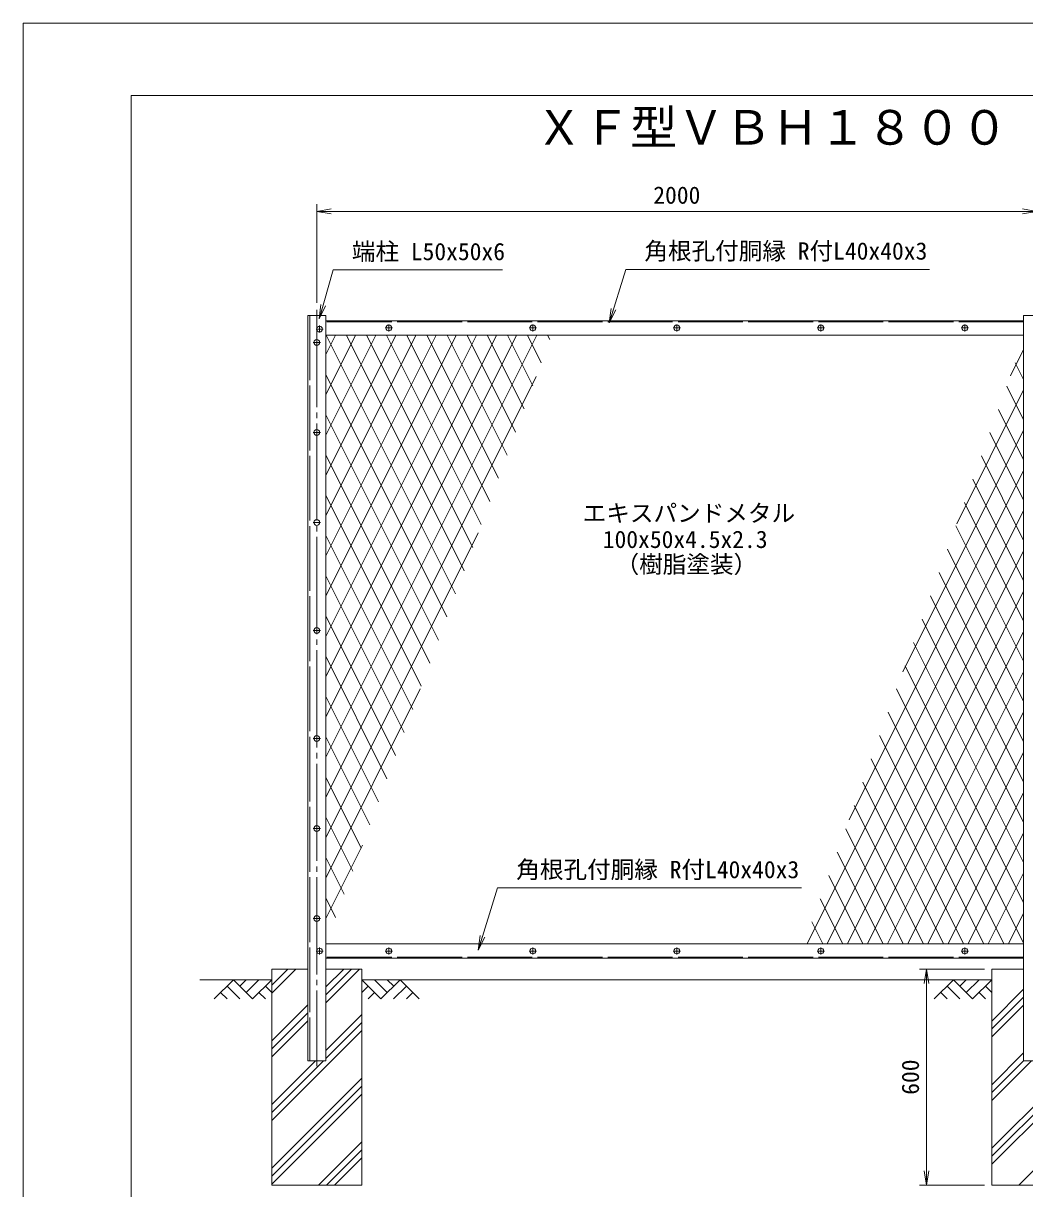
# Model space of a CAD drawing. Units: millimetres, scale not verified. Extents: x -4200 to 4200, y -2970 to 2970.
# Drawn here: x -4200 to -1419, y -266 to 2970 of the extents above; entities that cross this region are included whole.
import ezdxf
from ezdxf.enums import TextEntityAlignment as Align

# ---------------------------------------------------------------- set-up
doc = ezdxf.new("R2010")
doc.units = ezdxf.units.MM
doc.header["$LTSCALE"] = 15
doc.linetypes.add('LONG_CHAIN', pattern=[21, 18, -1, 1, -1])
doc.linetypes.add('LONG_DASHED2', pattern=[13, 12, -1])
for name, color, linetype, lineweight in [('0-0_D-STR1', 1, 'Continuous', 9), ('0-1_D-BMK', 2, 'LONG_CHAIN', 9), ('0-2_D-STR-DIM', 7, 'Continuous', 9), ('0-3_D-BGD', 7, 'Continuous', 9), ('0-4_D-STR4', 7, 'Continuous', 9), ('0-5_0', 7, 'Continuous', 9), ('0-6_D-STR-TXT', 7, 'Continuous', 9), ('0-8_D-DCR-HCH', 7, 'Continuous', 9), ('0-9_D-STR3', 3, 'Continuous', 9), ('0-A_D-STR2', 7, 'Continuous', 9), ('0-B_D-TTL', 2, 'Continuous', 9)]:
    doc.layers.add(name, color=color, linetype=linetype, lineweight=lineweight)
doc.layers.add('0-7_D-TTL-TXT', color=7, linetype='Continuous')
doc.styles.add('ＭＳ ゴシック', font='')
doc.styles.get('ＭＳ ゴシック').set_extended_font_data('MS Gothic')

# ---------------------------------------------------------------- blocks, each defined once
blk = doc.blocks.new('_Open')
at = {"layer": '0-5_0'}
blk.add_line((-15, 2.5), (0, 0), dxfattribs=at)
blk.add_lwpolyline([(-15, -2.5), (0, 0), (-15, 0)], dxfattribs=at)

msp = doc.modelspace()

# ---------------------------------------------------------------- linework, layer by layer
at = {"layer": '0-0_D-STR1'}
for p, q in [((-3410.15, 2159.04), (-3410.15, 89.04)), ((-3360.15, 2159.04), (-3410.15, 2159.04)), ((-3360.15, 89.04), (-3360.15, 2159.04)), ((-1421.65, 2144.04), (-3360.15, 2144.04)), ((-3360.15, 2104.04), (-1421.65, 2104.04)), ((-3360.15, 414.04), (-1421.65, 414.04)), ((-1421.65, 374.04), (-3360.15, 374.04)), ((-3410.15, 89.04), (-3360.15, 89.04)), ((-1421.65, 89.04), (-1348.65, 89.04))]:
    msp.add_line(p, q, dxfattribs=at)
at = {"layer": '0-0_D-STR1', "linetype": 'LONG_DASHED2'}
for p, q in [((-3404.15, 2159.04), (-3404.15, 89.04)), ((-1421.65, 2141.04), (-3360.15, 2141.04)), ((-1421.65, 377.04), (-3360.15, 377.04))]:
    msp.add_line(p, q, dxfattribs=at)
at = {"layer": '0-0_D-STR1'}
msp.add_lwpolyline([(-1421.65, 89.04), (-1421.65, 2159.04), (-1348.65, 2159.04)], dxfattribs=at)
at = {"layer": '0-1_D-BMK'}
for p, q in [((-3385.15, 2174.04), (-3385.15, 74.04)), ((-3367.15, 2121.04), (-3387.15, 2121.04)), ((-3377.15, 2131.04), (-3377.15, 2111.04)), ((-3175.15, 2124.04), (-3195.15, 2124.04)), ((-3185.15, 2134.04), (-3185.15, 2114.04)), ((-2775.15, 2124.04), (-2795.15, 2124.04)), ((-2785.15, 2134.04), (-2785.15, 2114.04)), ((-2375.15, 2124.04), (-2395.15, 2124.04)), ((-2385.15, 2134.04), (-2385.15, 2114.04)), ((-1975.15, 2124.04), (-1995.15, 2124.04)), ((-1985.15, 2134.04), (-1985.15, 2114.04)), ((-1575.15, 2124.04), (-1595.15, 2124.04)), ((-1585.15, 2134.04), (-1585.15, 2114.04)), ((-3375.15, 2084.04), (-3395.15, 2084.04)), ((-3375.15, 1834.04), (-3395.15, 1834.04)), ((-3375.15, 1584.04), (-3395.15, 1584.04)), ((-3375.15, 1284.04), (-3395.15, 1284.04)), ((-3375.15, 984.04), (-3395.15, 984.04)), ((-3375.15, 734.04), (-3395.15, 734.04)), ((-3375.15, 484.04), (-3395.15, 484.04)), ((-3367.15, 394.04), (-3387.15, 394.04)), ((-3377.15, 404.04), (-3377.15, 384.04)), ((-3175.15, 394.03), (-3195.15, 394.03)), ((-3185.15, 384.03), (-3185.15, 404.03)), ((-2775.15, 394.03), (-2795.15, 394.03)), ((-2785.15, 384.03), (-2785.15, 404.03)), ((-2375.15, 394.03), (-2395.15, 394.03)), ((-2385.15, 384.03), (-2385.15, 404.03)), ((-1975.15, 394.03), (-1995.15, 394.03)), ((-1985.15, 384.03), (-1985.15, 404.03)), ((-1575.15, 394.03), (-1595.15, 394.03)), ((-1585.15, 384.03), (-1585.15, 404.03))]:
    msp.add_line(p, q, dxfattribs=at)
at = {"layer": '0-2_D-STR-DIM'}
for p, q in [((-3385.15, 2194.04), (-3385.15, 2467.82)), ((-3345.15, 2447.82), (-1425.15, 2447.82)), ((-1530.15, 344.04), (-1711.25, 344.04)), ((-1691.25, 304.04), (-1691.25, -215.96)), ((-1530.15, -255.96), (-1711.25, -255.96))]:
    msp.add_line(p, q, dxfattribs=at)
at = {"layer": '0-3_D-BGD'}
for p, q in [((-3510.15, 314.04), (-3710.15, 314.04)), ((-1510.15, 314.04), (-3260.15, 314.04))]:
    msp.add_line(p, q, dxfattribs=at)
at = {"layer": '0-4_D-STR4'}
for p, q in [((-3510.15, 344.04), (-3510.15, -255.96)), ((-3410.15, 344.04), (-3510.15, 344.04)), ((-3260.15, 344.04), (-3360.15, 344.04)), ((-3260.15, 344.04), (-3260.15, -255.96)), ((-1510.15, 344.04), (-1510.15, -255.96)), ((-1421.65, 344.04), (-1510.15, 344.04)), ((-3260.15, -255.96), (-3510.15, -255.96)), ((-1260.15, -255.96), (-1510.15, -255.96))]:
    msp.add_line(p, q, dxfattribs=at)
at = {"layer": '0-6_D-STR-TXT'}
for points in [[(-2868.8, 2285.32), (-3339.77, 2285.32), (-3377.86, 2151.05)], [(-1683.29, 2286.86), (-2527.03, 2286.86), (-2572.39, 2139.9)], [(-2039.1, 569.23), (-2882.84, 569.23), (-2936.12, 398.52)]]:
    msp.add_lwpolyline(points, dxfattribs=at)
at = {"layer": '0-8_D-DCR-HCH'}
for p, q in [((-3510.15, 276.79), (-3442.91, 344.04)), ((-3510.15, 298.89), (-3465.01, 344.04)), ((-3360.15, 250.02), (-3266.13, 344.04)), ((-3360.15, 272.12), (-3288.23, 344.04)), ((-3360.15, 294.21), (-3310.33, 344.04)), ((-3616.57, 314.04), (-3669.79, 260.82)), ((-3634.31, 296.3), (-3598.67, 260.82)), ((-3616.57, 314.04), (-3563.36, 260.82)), ((-3598.84, 296.3), (-3581.1, 314.04)), ((-3581.1, 278.56), (-3545.62, 314.04)), ((-3563.36, 260.82), (-3510.15, 314.04)), ((-3527.89, 296.3), (-3510.15, 278.64)), ((-3206.94, 260.82), (-3260.15, 314.04)), ((-3242.41, 296.3), (-3260.15, 278.64)), ((-3189.2, 278.56), (-3224.67, 314.04)), ((-3153.73, 314.04), (-3206.94, 260.82)), ((-3171.37, 296.21), (-3189.2, 314.04)), ((-3135.99, 296.3), (-3171.63, 260.82)), ((-3153.73, 314.04), (-3100.51, 260.82)), ((-1616.57, 314.04), (-1669.79, 260.82)), ((-1634.31, 296.3), (-1598.67, 260.82)), ((-1616.57, 314.04), (-1563.36, 260.82)), ((-1598.84, 296.3), (-1581.1, 314.04)), ((-1581.1, 278.56), (-1545.62, 314.04)), ((-1563.36, 260.82), (-1510.15, 314.04)), ((-1527.89, 296.3), (-1510.15, 278.64)), ((-3652.05, 278.56), (-3634.23, 260.82)), ((-3545.62, 278.56), (-3527.81, 260.82)), ((-3224.67, 278.56), (-3242.49, 260.82)), ((-3118.25, 278.56), (-3136.07, 260.82)), ((-1652.05, 278.56), (-1634.23, 260.82)), ((-1545.62, 278.56), (-1527.81, 260.82)), ((-1510.15, 199.67), (-1421.65, 288.17)), ((-1510.15, 177.57), (-1421.65, 266.07)), ((-3510.15, 144.21), (-3410.15, 244.21)), ((-1510.15, 155.47), (-1421.65, 243.97)), ((-3510.15, 122.12), (-3410.15, 222.12)), ((-3510.15, 100.02), (-3410.15, 200.02)), ((-3360.15, 117.44), (-3260.15, 217.44)), ((-3360.15, 95.34), (-3260.15, 195.34)), ((-3510.15, -76.76), (-3260.15, 173.24)), ((-1510.15, 22.89), (-1421.65, 111.39)), ((-3510.15, -54.66), (-3366.45, 89.04)), ((-3510.15, -32.56), (-3388.55, 89.04)), ((-1510.15, -153.88), (-1260.15, 96.12)), ((-1510.15, 0.8), (-1421.65, 89.3)), ((-1510.15, -21.3), (-1399.81, 89.04)), ((-1510.15, -175.98), (-1260.15, 74.02)), ((-3510.15, -209.34), (-3260.15, 40.66)), ((-1510.15, -198.08), (-1260.15, 51.92)), ((-3510.15, -231.44), (-3260.15, 18.56)), ((-3510.15, -253.54), (-3260.15, -3.54)), ((-1435.45, -255.96), (-1260.15, -80.66)), ((-3380, -255.96), (-3260.15, -136.12)), ((-3357.9, -255.96), (-3260.15, -158.21)), ((-3335.8, -255.96), (-3260.15, -180.31))]:
    msp.add_line(p, q, dxfattribs=at)
at = {"layer": '0-9_D-STR3'}
for centre in [(-3377.15, 2121.04), (-3185.15, 2124.04), (-2785.15, 2124.04), (-2385.15, 2124.04), (-1985.15, 2124.04), (-1585.15, 2124.04), (-3385.15, 2084.04), (-3385.15, 1834.04), (-3385.15, 1584.04), (-3385.15, 1284.04), (-3385.15, 984.04), (-3385.15, 734.04), (-3385.15, 484.04), (-3377.15, 394.04), (-3185.15, 394.03), (-2785.15, 394.03), (-2385.15, 394.03), (-1985.15, 394.03), (-1585.15, 394.03)]:
    msp.add_circle(centre, 8, dxfattribs=at)
at = {"layer": '0-A_D-STR2'}
for p, q in [((-3333.12, 2104.04), (-3360.15, 2049.97)), ((-3277.22, 2104.04), (-3360.15, 1938.17)), ((-3221.31, 2104.04), (-3360.15, 1826.37)), ((-3165.41, 2104.04), (-3360.15, 1714.56)), ((-3109.51, 2104.04), (-3360.15, 1602.76)), ((-3053.61, 2104.04), (-3360.15, 1490.96)), ((-2997.71, 2104.04), (-3360.15, 1379.15)), ((-2941.81, 2104.04), (-3360.15, 1267.35)), ((-2885.9, 2104.04), (-3360.15, 1155.55)), ((-2830, 2104.04), (-3360.15, 1043.74)), ((-2774.1, 2104.04), (-3360.15, 931.94)), ((-2999.55, 1385.75), (-3358.69, 2104.04)), ((-2975.73, 1449.92), (-3302.79, 2104.04)), ((-2951.92, 1514.1), (-3246.89, 2104.04)), ((-2928.1, 1578.27), (-3190.99, 2104.04)), ((-2904.29, 1642.44), (-3135.09, 2104.04)), ((-2880.47, 1706.62), (-3079.18, 2104.04)), ((-2856.66, 1770.79), (-3023.28, 2104.04)), ((-2832.84, 1834.97), (-2967.38, 2104.04)), ((-2809.03, 1899.14), (-2911.48, 2104.04)), ((-2785.21, 1963.31), (-2855.58, 2104.04)), ((-2761.4, 2027.49), (-2799.67, 2104.04)), ((-2737.58, 2091.66), (-2743.77, 2104.04)), ((-1421.65, 2064.04), (-1457.98, 1991.37)), ((-1421.65, 1981.08), (-1444.84, 2027.47)), ((-3023.36, 1321.58), (-3360.15, 1995.15)), ((-2775.58, 1989.28), (-3360.15, 820.14)), ((-1421.65, 1952.23), (-1607.56, 1580.42)), ((-1421.65, 1869.28), (-1468.39, 1962.77)), ((-3047.18, 1257.4), (-3360.15, 1883.34)), ((-1421.65, 1757.48), (-1491.94, 1898.06)), ((-1421.65, 1840.43), (-1757.13, 1169.47)), ((-1421.65, 1645.68), (-1515.49, 1833.36)), ((-3070.99, 1193.23), (-3360.15, 1771.54)), ((-1421.65, 1533.87), (-1539.04, 1768.66)), ((-1421.65, 1728.63), (-1906.7, 758.52)), ((-1421.65, 1422.07), (-1562.59, 1703.96)), ((-3094.81, 1129.06), (-3360.15, 1659.74)), ((-1421.65, 1310.27), (-1586.14, 1639.25)), ((-1421.65, 1616.82), (-2023.04, 414.04)), ((-2936.52, 1555.6), (-3360.15, 708.33)), ((-1421.65, 1198.46), (-1609.69, 1574.55)), ((-3118.62, 1064.88), (-3360.15, 1547.94)), ((-1421.65, 1505.02), (-1967.14, 414.04)), ((-1421.65, 1086.66), (-1633.24, 1509.84)), ((-3142.44, 1000.71), (-3360.15, 1436.13)), ((-1421.65, 974.86), (-1656.79, 1445.14)), ((-1421.65, 1393.22), (-1911.24, 414.04)), ((-1421.65, 863.05), (-1680.34, 1380.44)), ((-3166.25, 936.54), (-3360.15, 1324.33)), ((-1421.65, 751.25), (-1703.89, 1315.73)), ((-1421.65, 1281.41), (-1855.34, 414.04)), ((-1421.65, 639.45), (-1727.44, 1251.03)), ((-3190.07, 872.36), (-3360.15, 1212.53)), ((-1421.65, 1169.61), (-1799.44, 414.04)), ((-1421.65, 527.64), (-1750.99, 1186.33)), ((-3097.45, 1121.92), (-3360.15, 596.53)), ((-3213.88, 808.19), (-3360.15, 1100.73)), ((-1421.65, 415.84), (-1774.54, 1121.62)), ((-1476.65, 414.04), (-1798.09, 1056.92)), ((-1421.65, 1057.81), (-1743.53, 414.04)), ((-3237.69, 744.01), (-3360.15, 988.92)), ((-1532.55, 414.04), (-1821.64, 992.22)), ((-1421.65, 946), (-1687.63, 414.04)), ((-1588.45, 414.04), (-1845.19, 927.51)), ((-3261.51, 679.84), (-3360.15, 877.12)), ((-1644.35, 414.04), (-1868.74, 862.81)), ((-1421.65, 834.2), (-1631.73, 414.04)), ((-1700.26, 414.04), (-1892.29, 798.11)), ((-3285.32, 615.67), (-3360.15, 765.32)), ((-1756.16, 414.04), (-1915.84, 733.4)), ((-1421.65, 722.4), (-1575.83, 414.04)), ((-3258.39, 688.24), (-3360.15, 484.73)), ((-3309.14, 551.49), (-3360.15, 653.51)), ((-1812.06, 414.04), (-1939.39, 668.7)), ((-1867.96, 414.04), (-1962.94, 604)), ((-1421.65, 610.59), (-1519.93, 414.04)), ((-3332.95, 487.32), (-3360.15, 541.71)), ((-1923.86, 414.04), (-1986.49, 539.29)), ((-1421.65, 498.79), (-1464.03, 414.04)), ((-1979.77, 414.04), (-2010.04, 474.59))]:
    msp.add_line(p, q, dxfattribs=at)
at = {"layer": '0-B_D-TTL', "color": 7}
msp.add_lwpolyline([(-4200.17, -2969.94), (4199.83, -2969.94), (4199.83, 2970.06), (-4200.17, 2970.06)], close=True, dxfattribs=at)
at = {"layer": '0-B_D-TTL'}
msp.add_lwpolyline([(-3900.17, 2770.06), (3899.83, 2770.06), (3899.83, -2769.94), (-3900.17, -2769.94)], close=True, dxfattribs=at)

# ---------------------------------------------------------------- block references
at = {"layer": '0-2_D-STR-DIM', "xscale": 2.666667, "yscale": 2.666667}
for p, rotation in [((-3385.15, 2447.82), 180), ((-1691.25, 344.04), 90), ((-1691.25, -255.96), 270)]:
    msp.add_blockref('_Open', p, dxfattribs=dict(at, rotation=rotation))
msp.add_blockref('_Open', (-1385.15, 2447.82), dxfattribs=at)
at = {"layer": '0-6_D-STR-TXT', "xscale": 2.666667, "yscale": 2.666667}
for p, rotation in [((-3378.4, 2149.13), 254.16392), ((-2572.98, 2137.99), 252.84683), ((-2936.72, 396.61), 252.66686)]:
    msp.add_blockref('_Open', p, dxfattribs=dict(at, rotation=rotation))

# ---------------------------------------------------------------- texts
at = {"layer": '0-2_D-STR-DIM', "style": 'ＭＳ ゴシック'}
msp.add_text('2000', height=48.06, dxfattribs=at).set_placement((-2450.4, 2454.57), align=Align.BOTTOM_LEFT)
msp.add_text('600', height=48.06, rotation=90, dxfattribs=at).set_placement((-1698, -5.21), align=Align.BOTTOM_LEFT)
at = {"layer": '0-6_D-STR-TXT', "style": 'ＭＳ ゴシック'}
for s, p in [('端柱 L50x50x6', (-3287.58, 2297.91)), ('角根孔付胴縁 R付L40x40x3', (-2475.09, 2299.44)), ('エキスパンドメタル', (-2646.37, 1571.44)), ('100x50x4.5x2.3', (-2590.68, 1498.7)), ('（樹脂塗装）', (-2555.11, 1429.51)), ('角根孔付胴縁 R付L40x40x3', (-2830.9, 581.82))]:
    msp.add_text(s, height=48.06, dxfattribs=at).set_placement(p, align=Align.BOTTOM_LEFT)
at = {"layer": '0-7_D-TTL-TXT', "style": 'ＭＳ ゴシック'}
msp.add_text('ＸＦ型ＶＢＨ１８００', height=96.22, dxfattribs=at).set_placement((-2777.52, 2604.13), align=Align.BOTTOM_LEFT)

doc.saveas('drawing.dxf')
